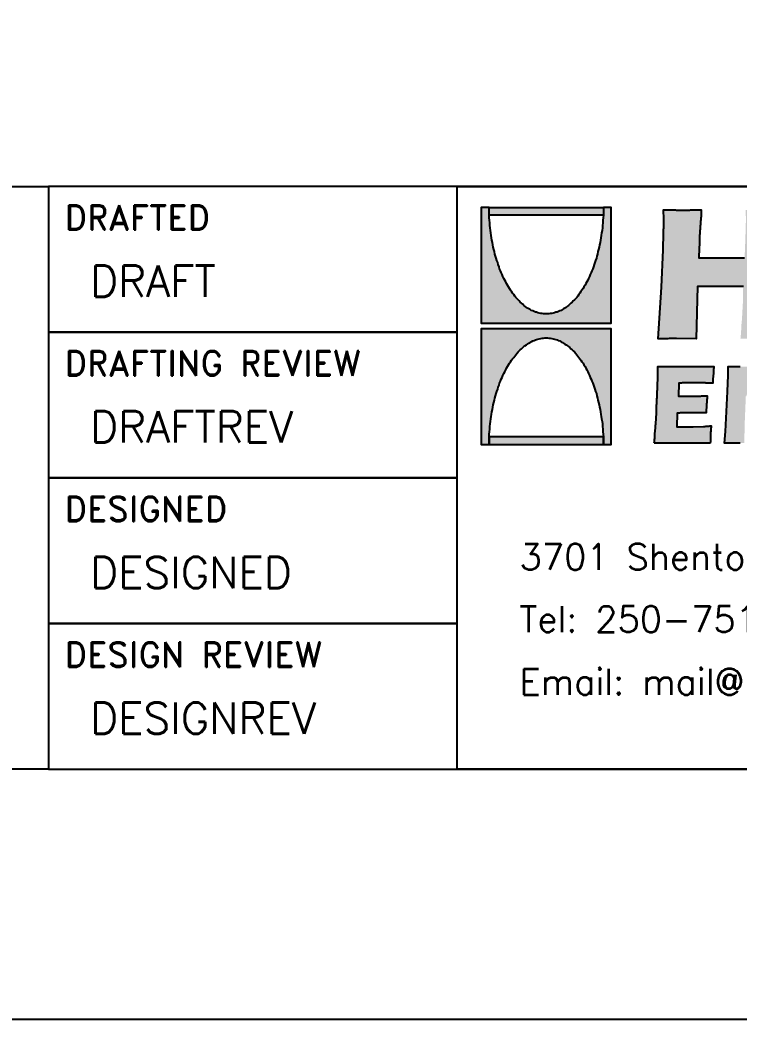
# Model space of a CAD drawing. Extents: x 0 to 36, y -3.3 to 24.
# Drawn here: x 14.721 to 16.882, y 0 to 3 of the extents above; entities that cross this region are included whole.
import ezdxf
from ezdxf.enums import TextEntityAlignment as Align

# ---------------------------------------------------------------- set-up
doc = ezdxf.new("R2010")
doc.units = 0
doc.header["$LTSCALE"] = 10
doc.header["$MEASUREMENT"] = 0
doc.layers.add('BDR-18', color=1, linetype='Continuous')
doc.layers.add('BDR-25', color=4, linetype='Continuous')
doc.styles.add('HEL-Logo2', font='ROMANS.shx')
doc.styles.add('HEL-Title3', font='romans.shx')
doc.styles.add('HEL-Title4', font='romand.shx')

# ---------------------------------------------------------------- blocks, each defined once
blk = doc.blocks.new('hel_logo_borderless_compact')
at = {"layer": 'BDR-18', "linetype": 'ByBlock'}
h = blk.add_hatch(color=256, dxfattribs=at)
h.dxf.hatch_style = 1
h.paths.add_polyline_path([(0.0963, 1.6869), (0.4399, 1.6869), (0.4399, 1.6637), (0.0963, 1.6637)], flags=17)
h.paths.add_polyline_path([(0.0963, 1.6637), (0.0963, 1.6869), (0.0722, 1.6869), (0.0722, 1.3399), (0.4631, 1.3399), (0.4631, 1.6869), (0.4407, 1.6869), (0.4399, 1.6869), (0.4399, 1.6637), (0.4391, 1.6562), (0.4382, 1.6488), (0.4382, 1.6405), (0.4374, 1.633), (0.4366, 1.6256), (0.4357, 1.6181), (0.4341, 1.6107), (0.4333, 1.6032), (0.4324, 1.5958), (0.4308, 1.5891), (0.43, 1.5817), (0.4283, 1.5751), (0.4266, 1.5676), (0.425, 1.561), (0.4233, 1.5544), (0.4217, 1.5469), (0.42, 1.5403), (0.4184, 1.5345), (0.4159, 1.5279), (0.4142, 1.5213), (0.4117, 1.5155), (0.4101, 1.5088), (0.4076, 1.503), (0.4051, 1.4972), (0.4026, 1.4914), (0.4001, 1.4856), (0.3977, 1.4798), (0.3952, 1.4741), (0.3927, 1.4691), (0.3894, 1.4633), (0.3869, 1.4583), (0.3844, 1.4534), (0.3811, 1.4484), (0.3786, 1.4434), (0.3753, 1.4384), (0.372, 1.4343), (0.3687, 1.4293), (0.3662, 1.4252), (0.3629, 1.4211), (0.3596, 1.4169), (0.3563, 1.4136), (0.3529, 1.4095), (0.3488, 1.4062), (0.3455, 1.4028), (0.3422, 1.3995), (0.3389, 1.3962), (0.3347, 1.3929), (0.3314, 1.3904), (0.3273, 1.3871), (0.324, 1.3846), (0.3198, 1.383), (0.3165, 1.3805), (0.3124, 1.378), (0.3082, 1.3763), (0.3049, 1.3747), (0.3008, 1.373), (0.2966, 1.3722), (0.2925, 1.3705), (0.2884, 1.3697), (0.2842, 1.3689), (0.2801, 1.3681), (0.2759, 1.3672), (0.2718, 1.3672), (0.2677, 1.3672), (0.2635, 1.3672), (0.2594, 1.3672), (0.2552, 1.3681), (0.2511, 1.3689), (0.247, 1.3697), (0.2428, 1.3705), (0.2387, 1.3722), (0.2354, 1.373), (0.2312, 1.3747), (0.2271, 1.3763), (0.2229, 1.378), (0.2196, 1.3805), (0.2155, 1.383), (0.2114, 1.3846), (0.208, 1.3871), (0.2039, 1.3904), (0.2006, 1.3929), (0.1973, 1.3962), (0.1931, 1.3995), (0.1898, 1.4028), (0.1865, 1.4062), (0.1832, 1.4095), (0.1799, 1.4136), (0.1766, 1.4169), (0.1733, 1.4211), (0.17, 1.4252), (0.1666, 1.4293), (0.1633, 1.4343), (0.16, 1.4384), (0.1575, 1.4434), (0.1542, 1.4484), (0.1517, 1.4534), (0.1484, 1.4583), (0.1459, 1.4633), (0.1435, 1.4691), (0.1401, 1.4741), (0.1377, 1.4798), (0.1352, 1.4856), (0.1327, 1.4914), (0.1302, 1.4972), (0.1277, 1.503), (0.1261, 1.5088), (0.1236, 1.5155), (0.1219, 1.5213), (0.1194, 1.5279), (0.1178, 1.5345), (0.1153, 1.5403), (0.1136, 1.5469), (0.112, 1.5544), (0.1103, 1.561), (0.1087, 1.5676), (0.107, 1.5751), (0.1062, 1.5817), (0.1045, 1.5891), (0.1037, 1.5958), (0.1021, 1.6032), (0.1012, 1.6107), (0.1004, 1.6181), (0.0996, 1.6256), (0.0987, 1.633), (0.0979, 1.6405), (0.0971, 1.6488), (0.0963, 1.6562)])
h = blk.add_hatch(color=256, dxfattribs=at)
h.dxf.hatch_style = 1
h.paths.add_polyline_path([(0.6047, 1.2927), (0.6146, 1.4476), (0.6196, 1.5602), (0.6204, 1.6107), (0.6204, 1.6132), (0.6204, 1.6156), (0.6204, 1.6181), (0.6204, 1.6214), (0.6212, 1.6239), (0.6212, 1.6264), (0.6212, 1.6289), (0.6212, 1.6314), (0.6212, 1.6347), (0.6212, 1.6372), (0.6212, 1.6397), (0.6212, 1.6421), (0.6212, 1.6446), (0.6212, 1.6471), (0.6212, 1.6496), (0.6212, 1.6521), (0.6204, 1.6794), (0.6229, 1.6794), (0.6254, 1.6794), (0.6303, 1.6794), (0.6353, 1.6794), (0.6394, 1.6794), (0.6436, 1.6794), (0.6477, 1.6794), (0.6519, 1.6794), (0.656, 1.6794), (0.6593, 1.6786), (0.6626, 1.6786), (0.6659, 1.6786), (0.6693, 1.6786), (0.6726, 1.6786), (0.675, 1.6786), (0.6775, 1.6786), (0.68, 1.6786), (0.685, 1.6786), (0.6866, 1.6786), (0.69, 1.6786), (0.6924, 1.6786), (0.6949, 1.6786), (0.6982, 1.6786), (0.7015, 1.6794), (0.7049, 1.6794), (0.709, 1.6794), (0.7123, 1.6794), (0.7164, 1.6794), (0.7206, 1.6794), (0.7247, 1.6794), (0.7297, 1.6794), (0.7338, 1.6794), (0.7338, 1.6769), (0.7338, 1.6744), (0.7338, 1.672), (0.733, 1.6695), (0.733, 1.667), (0.733, 1.6645), (0.733, 1.662), (0.733, 1.6595), (0.7322, 1.6546), (0.7322, 1.6496), (0.7314, 1.6446), (0.7314, 1.6397), (0.7314, 1.6355), (0.7305, 1.6305), (0.7305, 1.6256), (0.7305, 1.6214), (0.7297, 1.6165), (0.7297, 1.6115), (0.7297, 1.6074), (0.7289, 1.6032), (0.7289, 1.5983), (0.7289, 1.5941), (0.7289, 1.59), (0.728, 1.585), (0.728, 1.5809), (0.728, 1.5767), (0.728, 1.5726), (0.7272, 1.5684), (0.7272, 1.5643), (0.7272, 1.5602), (0.7272, 1.556), (0.7272, 1.5519), (0.7264, 1.5477), (0.7264, 1.5436), (0.7264, 1.5395), (0.7264, 1.5362), (0.8638, 1.5362), (0.8647, 1.5386), (0.8647, 1.542), (0.8647, 1.5453), (0.8647, 1.5486), (0.8647, 1.5519), (0.8655, 1.5552), (0.8655, 1.5593), (0.8655, 1.5635), (0.8655, 1.5668), (0.8655, 1.5709), (0.8655, 1.5759), (0.8663, 1.58), (0.8663, 1.5842), (0.8663, 1.5891), (0.8663, 1.5941), (0.8663, 1.5966), (0.8663, 1.5983), (0.8663, 1.6007), (0.8663, 1.6032), (0.8671, 1.6082), (0.8671, 1.6123), (0.8671, 1.6165), (0.8671, 1.6206), (0.8671, 1.6248), (0.8671, 1.6289), (0.8671, 1.6322), (0.8671, 1.6355), (0.8671, 1.638), (0.868, 1.6413), (0.868, 1.6438), (0.868, 1.6463), (0.868, 1.6488), (0.868, 1.6529), (0.868, 1.6546), (0.868, 1.657), (0.868, 1.6604), (0.8671, 1.6637), (0.8671, 1.667), (0.8671, 1.6703), (0.8671, 1.6753), (0.8671, 1.6794), (0.9268, 1.6786), (0.9301, 1.6786), (0.9317, 1.6786), (0.9342, 1.6786), (0.9359, 1.6786), (0.9392, 1.6786), (0.9417, 1.6786), (0.945, 1.6794), (0.9483, 1.6794), (0.9524, 1.6794), (0.9566, 1.6794), (0.9607, 1.6794), (0.9649, 1.6794), (0.9673, 1.6794), (0.9698, 1.6794), (0.9723, 1.6794), (0.9748, 1.6794), (0.9773, 1.6794), (0.9798, 1.6794), (0.9798, 1.6753), (0.9798, 1.6703), (0.9789, 1.6662), (0.9789, 1.6612), (0.9789, 1.657), (0.9789, 1.6529), (0.9781, 1.6488), (0.9781, 1.6438), (0.9781, 1.6397), (0.9773, 1.6355), (0.9773, 1.6314), (0.9773, 1.6272), (0.9764, 1.6231), (0.9764, 1.619), (0.9764, 1.6156), (0.9764, 1.6115), (0.9756, 1.6074), (0.9756, 1.6032), (0.9756, 1.5999), (0.9748, 1.5958), (0.9748, 1.5916), (0.9748, 1.5883), (0.9748, 1.5842), (0.974, 1.5809), (0.974, 1.5767), (0.974, 1.5734), (0.974, 1.5701), (0.9731, 1.566), (0.9731, 1.5627), (0.9731, 1.5593), (0.9731, 1.556), (0.9731, 1.5527), (0.9723, 1.5494), (0.9723, 1.5461), (0.9723, 1.5428), (0.9723, 1.5395), (0.9723, 1.5362), (0.9715, 1.5328), (0.9715, 1.5295), (0.9715, 1.5262), (0.9715, 1.5237), (0.9715, 1.5204), (0.9707, 1.5171), (0.9707, 1.5146), (0.9707, 1.5113), (0.9707, 1.5088), (0.9707, 1.5055), (0.9707, 1.503), (0.9698, 1.5005), (0.9698, 1.4972), (0.9698, 1.4948), (0.9698, 1.4923), (0.9698, 1.4898), (0.9698, 1.4865), (0.9698, 1.484), (0.969, 1.4815), (0.969, 1.479), (0.969, 1.4765), (0.969, 1.4724), (0.969, 1.4674), (0.969, 1.4625), (0.9682, 1.4583), (0.9682, 1.4542), (0.9682, 1.4492), (0.9682, 1.4451), (0.9682, 1.4401), (0.9682, 1.4351), (0.9673, 1.4302), (0.9673, 1.426), (0.9673, 1.4211), (0.9673, 1.4186), (0.9673, 1.4161), (0.9673, 1.4136), (0.9673, 1.4111), (0.9673, 1.4086), (0.9673, 1.4053), (0.9673, 1.4028), (0.9673, 1.4004), (0.9673, 1.3979), (0.9665, 1.3954), (0.9665, 1.3929), (0.9665, 1.3904), (0.9665, 1.3871), (0.9665, 1.3846), (0.9665, 1.3821), (0.9665, 1.3797), (0.9665, 1.3772), (0.9665, 1.3739), (0.9665, 1.3714), (0.9665, 1.3689), (0.9665, 1.3656), (0.9665, 1.3631), (0.9665, 1.3606), (0.9665, 1.3573), (0.9665, 1.3548), (0.9665, 1.3523), (0.9665, 1.349), (0.9665, 1.3465), (0.9665, 1.3432), (0.9665, 1.3407), (0.9665, 1.3374), (0.9665, 1.3349), (0.9665, 1.3316), (0.9665, 1.3291), (0.9665, 1.3258), (0.9665, 1.3234), (0.9665, 1.32), (0.9665, 1.3167), (0.9665, 1.3142), (0.9665, 1.3109), (0.9665, 1.3084), (0.9665, 1.3051), (0.9665, 1.3018), (0.9665, 1.2985), (0.9665, 1.296), (0.9665, 1.2927), (0.911, 1.2935), (0.9069, 1.2935), (0.9052, 1.2935), (0.9028, 1.2935), (0.8994, 1.2935), (0.897, 1.2935), (0.8936, 1.2935), (0.8895, 1.2935), (0.8862, 1.2935), (0.8821, 1.2927), (0.8779, 1.2927), (0.8729, 1.2927), (0.8705, 1.2927), (0.868, 1.2927), (0.8655, 1.2927), (0.863, 1.2927), (0.8597, 1.2927), (0.8572, 1.2927), (0.8547, 1.2927), (0.8514, 1.2927), (0.8522, 1.2969), (0.8522, 1.301), (0.8531, 1.306), (0.8531, 1.3101), (0.8531, 1.3142), (0.8539, 1.3192), (0.8539, 1.3234), (0.8547, 1.3275), (0.8547, 1.3325), (0.8547, 1.3374), (0.8556, 1.3416), (0.8556, 1.3465), (0.8564, 1.3515), (0.8564, 1.3556), (0.8564, 1.3606), (0.8572, 1.3656), (0.8572, 1.3681), (0.8572, 1.3705), (0.8572, 1.373), (0.8572, 1.3755), (0.8572, 1.378), (0.858, 1.3805), (0.858, 1.383), (0.858, 1.3855), (0.858, 1.3879), (0.858, 1.3904), (0.858, 1.3937), (0.858, 1.3962), (0.8589, 1.3987), (0.8589, 1.4012), (0.8589, 1.4037), (0.8589, 1.4062), (0.8589, 1.4086), (0.8589, 1.412), (0.8589, 1.4144), (0.8589, 1.4169), (0.8597, 1.4194), (0.8597, 1.4219), (0.8597, 1.4252), (0.8597, 1.4277), (0.8597, 1.4302), (0.8597, 1.4335), (0.8597, 1.436), (0.8597, 1.4384), (0.8597, 1.4418), (0.8597, 1.4442), (0.8605, 1.4467), (0.8605, 1.45), (0.7222, 1.45), (0.7181, 1.2927), (0.6593, 1.2935), (0.656, 1.2935), (0.6535, 1.2935), (0.6519, 1.2935), (0.6494, 1.2935), (0.6461, 1.2935), (0.6436, 1.2935), (0.6403, 1.2935), (0.637, 1.2935), (0.6328, 1.2927), (0.6287, 1.2927), (0.6245, 1.2927), (0.6204, 1.2927), (0.6179, 1.2927), (0.6154, 1.2927), (0.6129, 1.2927), (0.6105, 1.2927), (0.608, 1.2927)])
h = blk.add_hatch(color=256, dxfattribs=at)
h.dxf.hatch_style = 1
h.paths.add_polyline_path([(0.4399, 0.9979), (0.4399, 0.9756), (0.4407, 0.9756), (0.4631, 0.9756), (0.4631, 1.3225), (0.0722, 1.3225), (0.0722, 0.9756), (0.0954, 0.9756), (0.0963, 0.9756), (0.0963, 0.9979), (0.0963, 1.0062), (0.0971, 1.0137), (0.0979, 1.0211), (0.0987, 1.0294), (0.0996, 1.0369), (0.1004, 1.0443), (0.1012, 1.0518), (0.1021, 1.0592), (0.1037, 1.0658), (0.1045, 1.0733), (0.1062, 1.0807), (0.107, 1.0874), (0.1087, 1.0948), (0.1103, 1.1014), (0.112, 1.1081), (0.1136, 1.1147), (0.1153, 1.1213), (0.1178, 1.1279), (0.1194, 1.1346), (0.1219, 1.1412), (0.1236, 1.147), (0.1261, 1.1536), (0.1277, 1.1594), (0.1302, 1.1652), (0.1327, 1.171), (0.1352, 1.1768), (0.1377, 1.1826), (0.1401, 1.1884), (0.1435, 1.1934), (0.1459, 1.1991), (0.1484, 1.2041), (0.1517, 1.2091), (0.1542, 1.2141), (0.1575, 1.219), (0.16, 1.2232), (0.1633, 1.2281), (0.1666, 1.2323), (0.17, 1.2364), (0.1733, 1.2405), (0.1766, 1.2447), (0.1799, 1.2488), (0.1832, 1.253), (0.1865, 1.2563), (0.1898, 1.2596), (0.1931, 1.2629), (0.1973, 1.2662), (0.2006, 1.2695), (0.2039, 1.272), (0.208, 1.2745), (0.2114, 1.277), (0.2155, 1.2795), (0.2196, 1.282), (0.2229, 1.2836), (0.2271, 1.2861), (0.2312, 1.2877), (0.2354, 1.2894), (0.2387, 1.2902), (0.2428, 1.2919), (0.247, 1.2927), (0.2511, 1.2935), (0.2552, 1.2944), (0.2594, 1.2944), (0.2635, 1.2952), (0.2677, 1.2952), (0.2718, 1.2952), (0.2759, 1.2944), (0.2801, 1.2944), (0.2842, 1.2935), (0.2884, 1.2927), (0.2925, 1.2919), (0.2966, 1.2902), (0.3008, 1.2894), (0.3041, 1.2877), (0.3082, 1.2861), (0.3124, 1.2836), (0.3165, 1.282), (0.3198, 1.2795), (0.324, 1.277), (0.3273, 1.2745), (0.3314, 1.272), (0.3347, 1.2695), (0.3389, 1.2662), (0.3422, 1.2629), (0.3455, 1.2596), (0.3488, 1.2563), (0.3529, 1.253), (0.3563, 1.2488), (0.3596, 1.2447), (0.3629, 1.2405), (0.3662, 1.2364), (0.3687, 1.2323), (0.372, 1.2281), (0.3753, 1.2232), (0.3786, 1.219), (0.3811, 1.2141), (0.3844, 1.2091), (0.3869, 1.2041), (0.3894, 1.1991), (0.3927, 1.1934), (0.3952, 1.1884), (0.3977, 1.1826), (0.4001, 1.1768), (0.4026, 1.171), (0.4051, 1.1652), (0.4076, 1.1594), (0.4101, 1.1536), (0.4117, 1.147), (0.4142, 1.1412), (0.4159, 1.1346), (0.4184, 1.1279), (0.42, 1.1213), (0.4217, 1.1147), (0.4233, 1.1081), (0.425, 1.1014), (0.4266, 1.0948), (0.4283, 1.0874), (0.43, 1.0807), (0.4308, 1.0733), (0.4324, 1.0658), (0.4333, 1.0592), (0.4341, 1.0518), (0.4357, 1.0443), (0.4366, 1.0369), (0.4374, 1.0294), (0.4382, 1.0211), (0.4382, 1.0137), (0.4391, 1.0062)])
h.paths.add_polyline_path([(0.0963, 0.9756), (0.4399, 0.9756), (0.4399, 0.9979), (0.0963, 0.9979)], flags=17)
h = blk.add_hatch(color=256, dxfattribs=at)
h.dxf.hatch_style = 1
h.paths.add_polyline_path([(0.5922, 0.9797), (0.5931, 0.9822), (0.5931, 0.9847), (0.5931, 0.9872), (0.5931, 0.9905), (0.5939, 0.993), (0.5939, 0.9955), (0.5939, 0.9979), (0.5939, 1.0004), (0.5947, 1.0029), (0.5947, 1.0054), (0.5947, 1.0104), (0.5956, 1.0145), (0.5956, 1.0195), (0.5964, 1.0236), (0.5964, 1.0286), (0.5964, 1.0327), (0.5972, 1.0369), (0.5972, 1.041), (0.5972, 1.0443), (0.598, 1.0484), (0.598, 1.0526), (0.598, 1.0559), (0.598, 1.06), (0.5989, 1.0642), (0.5989, 1.0683), (0.5989, 1.0725), (0.5997, 1.0766), (0.5997, 1.0816), (0.5997, 1.0865), (0.5997, 1.089), (0.5997, 1.0915), (0.5997, 1.094), (0.6005, 1.0965), (0.6005, 1.099), (0.6005, 1.1014), (0.6005, 1.1039), (0.6005, 1.1072), (0.6005, 1.1097), (0.6005, 1.1122), (0.6014, 1.1155), (0.6014, 1.118), (0.6014, 1.1213), (0.6014, 1.1238), (0.6014, 1.1271), (0.6014, 1.1304), (0.6014, 1.1329), (0.6014, 1.1362), (0.6022, 1.1387), (0.6022, 1.142), (0.6022, 1.1445), (0.6022, 1.147), (0.6022, 1.1495), (0.6022, 1.1519), (0.6022, 1.1553), (0.6022, 1.1569), (0.6022, 1.1619), (0.603, 1.166), (0.603, 1.1702), (0.603, 1.1743), (0.603, 1.1784), (0.603, 1.1818), (0.603, 1.1842), (0.603, 1.1876), (0.603, 1.19), (0.603, 1.1925), (0.603, 1.1942), (0.603, 1.2091), (0.608, 1.2091), (0.6121, 1.2091), (0.6171, 1.2091), (0.6221, 1.2091), (0.6245, 1.2091), (0.627, 1.2091), (0.6295, 1.2091), (0.632, 1.2091), (0.6345, 1.2091), (0.637, 1.2091), (0.6394, 1.2091), (0.6419, 1.2091), (0.6452, 1.2091), (0.6477, 1.2091), (0.6502, 1.2091), (0.6535, 1.2091), (0.656, 1.2091), (0.6593, 1.2091), (0.6618, 1.2091), (0.6651, 1.2091), (0.6676, 1.2091), (0.6709, 1.2091), (0.6734, 1.2091), (0.6767, 1.2091), (0.68, 1.2091), (0.6825, 1.2091), (0.6858, 1.2091), (0.6891, 1.2091), (0.6916, 1.2091), (0.6949, 1.2091), (0.6974, 1.2091), (0.7007, 1.2091), (0.7032, 1.2091), (0.7057, 1.2091), (0.709, 1.2091), (0.7115, 1.2091), (0.714, 1.2091), (0.7173, 1.2091), (0.7198, 1.2091), (0.7222, 1.2091), (0.7247, 1.2091), (0.7272, 1.2091), (0.7305, 1.2091), (0.733, 1.2091), (0.7355, 1.2091), (0.738, 1.2091), (0.7405, 1.2091), (0.7429, 1.2091), (0.7454, 1.2091), (0.7479, 1.2091), (0.7529, 1.2091), (0.757, 1.2091), (0.762, 1.2091), (0.767, 1.2091), (0.7711, 1.2091), (0.7711, 1.2041), (0.7703, 1.2025), (0.7703, 1.1991), (0.7703, 1.1975), (0.7703, 1.195), (0.7703, 1.1925), (0.7703, 1.1892), (0.7686, 1.171), (0.7686, 1.1677), (0.7686, 1.1652), (0.7686, 1.1619), (0.7686, 1.1594), (0.7653, 1.1594), (0.762, 1.1594), (0.7578, 1.1594), (0.7545, 1.1594), (0.7512, 1.1594), (0.7479, 1.1594), (0.7454, 1.1602), (0.7421, 1.1602), (0.7388, 1.1602), (0.7363, 1.1602), (0.733, 1.1602), (0.7305, 1.1602), (0.728, 1.1602), (0.7247, 1.1602), (0.7222, 1.1602), (0.7198, 1.1602), (0.7173, 1.1602), (0.7148, 1.1602), (0.7123, 1.1602), (0.7098, 1.1602), (0.7057, 1.1602), (0.7015, 1.1602), (0.6982, 1.1602), (0.6957, 1.1602), (0.6924, 1.1602), (0.6908, 1.1602), (0.6883, 1.1602), (0.6866, 1.1602), (0.6842, 1.1602), (0.6808, 1.1602), (0.6775, 1.1602), (0.6742, 1.1594), (0.6709, 1.1594), (0.6668, 1.1594), (0.6651, 1.1205), (0.6701, 1.1205), (0.6742, 1.1205), (0.6767, 1.1205), (0.6792, 1.1205), (0.6817, 1.1205), (0.6842, 1.1205), (0.6866, 1.1205), (0.69, 1.1205), (0.6924, 1.1205), (0.6949, 1.1205), (0.6982, 1.1205), (0.7007, 1.1205), (0.704, 1.1205), (0.7065, 1.1205), (0.709, 1.1205), (0.7123, 1.1205), (0.7148, 1.1205), (0.7164, 1.1205), (0.7189, 1.1205), (0.7222, 1.1205), (0.7247, 1.1205), (0.728, 1.1205), (0.7314, 1.1205), (0.7347, 1.1213), (0.7388, 1.1213), (0.7429, 1.1213), (0.7471, 1.1213), (0.7512, 1.1213), (0.7512, 1.1188), (0.7512, 1.1155), (0.7512, 1.113), (0.7504, 1.1105), (0.7504, 1.1072), (0.7504, 1.1039), (0.7504, 1.1006), (0.7496, 1.0981), (0.7496, 1.0948), (0.7496, 1.0915), (0.7496, 1.0882), (0.7496, 1.0841), (0.7487, 1.0807), (0.7487, 1.0774), (0.7487, 1.0741), (0.7487, 1.07), (0.7454, 1.07), (0.7421, 1.07), (0.7396, 1.07), (0.7363, 1.07), (0.7338, 1.07), (0.7305, 1.07), (0.728, 1.07), (0.7256, 1.07), (0.7231, 1.07), (0.7206, 1.07), (0.7164, 1.07), (0.7123, 1.0708), (0.7082, 1.0708), (0.7057, 1.0708), (0.7032, 1.07), (0.7007, 1.07), (0.6982, 1.07), (0.6949, 1.07), (0.6924, 1.07), (0.6891, 1.07), (0.6866, 1.07), (0.6833, 1.07), (0.6808, 1.07), (0.6775, 1.07), (0.675, 1.07), (0.6717, 1.07), (0.6684, 1.0691), (0.6651, 1.0691), (0.6618, 1.0691), (0.6601, 1.0286), (0.6775, 1.0286), (0.68, 1.0286), (0.6825, 1.0286), (0.6858, 1.0286), (0.6891, 1.0286), (0.6933, 1.0286), (0.6957, 1.0286), (0.6982, 1.0286), (0.7007, 1.0286), (0.7032, 1.0286), (0.7065, 1.0286), (0.709, 1.0286), (0.7405, 1.0294), (0.7421, 1.0294), (0.7446, 1.0294), (0.7471, 1.0302), (0.7496, 1.0302), (0.7529, 1.0302), (0.7562, 1.0302), (0.7595, 1.0311), (0.7636, 1.0311), (0.7636, 1.0277), (0.7628, 1.0244), (0.7628, 1.0219), (0.7628, 1.0186), (0.7628, 1.0153), (0.762, 1.012), (0.762, 1.0087), (0.762, 1.0054), (0.762, 1.0021), (0.762, 0.9996), (0.7612, 0.9963), (0.7612, 0.993), (0.7612, 0.9897), (0.7612, 0.9863), (0.7612, 0.983), (0.7603, 0.9797), (0.7562, 0.9797), (0.7512, 0.9797), (0.7463, 0.9797), (0.7421, 0.9797), (0.7371, 0.9797), (0.7322, 0.9797), (0.7297, 0.9797), (0.7272, 0.9797), (0.7247, 0.9797), (0.7222, 0.9797), (0.7198, 0.9797), (0.7173, 0.9797), (0.7148, 0.9797), (0.7123, 0.9797), (0.709, 0.9797), (0.7065, 0.9797), (0.704, 0.9797), (0.7015, 0.9797), (0.6991, 0.9797), (0.6966, 0.9797), (0.6933, 0.9797), (0.6908, 0.9797), (0.6883, 0.9797), (0.6858, 0.9797), (0.6825, 0.9797), (0.68, 0.9797), (0.6138, 0.9797)])
h = blk.add_hatch(color=256, dxfattribs=at)
h.dxf.hatch_style = 1
h.paths.add_polyline_path([(0.8034, 0.9797), (0.8067, 1.0145), (0.8125, 1.1346), (0.8142, 1.1834), (0.8142, 1.2091), (0.8175, 1.2091), (0.82, 1.2091), (0.8224, 1.2091), (0.8257, 1.2091), (0.8282, 1.2091), (0.8307, 1.2091), (0.834, 1.2091), (0.8365, 1.2091), (0.839, 1.2091), (0.8415, 1.2091), (0.844, 1.2091), (0.8464, 1.2091), (0.8506, 1.2091), (0.8556, 1.2091), (0.8589, 1.2091), (0.863, 1.2091), (0.8663, 1.2091), (0.8713, 1.2091), (0.8729, 1.2091), (0.8754, 1.2091), (0.8779, 1.2091), (0.8804, 1.2091), (0.8829, 1.2091), (0.8862, 1.2091), (0.8887, 1.2091), (0.892, 1.2091), (0.9557, 1.0783), (0.9649, 1.0592), (0.9649, 1.0634), (0.9649, 1.0667), (0.9657, 1.0708), (0.9657, 1.0749), (0.9657, 1.0791), (0.9657, 1.0841), (0.9665, 1.0882), (0.9665, 1.0907), (0.9665, 1.0932), (0.9665, 1.0956), (0.9665, 1.0981), (0.9665, 1.1014), (0.9665, 1.1039), (0.9673, 1.1064), (0.9673, 1.1089), (0.9673, 1.1122), (0.9673, 1.1147), (0.9673, 1.1172), (0.9673, 1.1205), (0.9673, 1.123), (0.9673, 1.1263), (0.9682, 1.1296), (0.9682, 1.1321), (0.9682, 1.1354), (0.9682, 1.1387), (0.9682, 1.142), (0.9682, 1.1453), (0.9682, 1.1478), (0.9682, 1.1511), (0.969, 1.1536), (0.969, 1.1569), (0.969, 1.1594), (0.969, 1.1627), (0.969, 1.1652), (0.969, 1.1677), (0.969, 1.1702), (0.969, 1.1727), (0.969, 1.1751), (0.969, 1.1776), (0.9698, 1.1818), (0.9698, 1.1859), (0.9698, 1.19), (0.9698, 1.1942), (0.9698, 1.1975), (0.9698, 1.2008), (0.9698, 1.2041), (0.9698, 1.2066), (0.9698, 1.2091), (0.9748, 1.2091), (0.9789, 1.2091), (0.9831, 1.2091), (0.9864, 1.2091), (0.9905, 1.2091), (0.9938, 1.2091), (0.9963, 1.2091), (0.9996, 1.2091), (1.0013, 1.2091), (1.0029, 1.2091), (1.0063, 1.2091), (1.0096, 1.2091), (1.0137, 1.2091), (1.0154, 1.2091), (1.0179, 1.2091), (1.0203, 1.2091), (1.0228, 1.2091), (1.0261, 1.2091), (1.0286, 1.2091), (1.0253, 1.1594), (1.0187, 1.0195), (1.0179, 0.9797), (1.0129, 0.9797), (1.0079, 0.9797), (1.0038, 0.9797), (0.9988, 0.9797), (0.9947, 0.9797), (0.9897, 0.9797), (0.9856, 0.9797), (0.9814, 0.9797), (0.9773, 0.9797), (0.9731, 0.9797), (0.969, 0.9797), (0.9665, 0.9797), (0.964, 0.9797), (0.9615, 0.9797), (0.9591, 0.9797), (0.9566, 0.9797), (0.9541, 0.9797), (0.9508, 0.9797), (0.9483, 0.9797), (0.945, 0.9797), (0.9417, 0.9797), (0.94, 0.983), (0.9384, 0.9872), (0.9367, 0.9905), (0.935, 0.9938), (0.9334, 0.9963), (0.9326, 0.9988), (0.9317, 1.0012), (0.9301, 1.0037), (0.9052, 1.0518), (0.9036, 1.0542), (0.9019, 1.0576), (0.9003, 1.06), (0.8986, 1.0634), (0.8978, 1.0658), (0.8961, 1.0691), (0.8945, 1.0716), (0.8928, 1.0741), (0.892, 1.0774), (0.8903, 1.0799), (0.8887, 1.0832), (0.8879, 1.0857), (0.8862, 1.0882), (0.8845, 1.0915), (0.8837, 1.094), (0.8821, 1.0965), (0.8804, 1.0998), (0.8787, 1.1039), (0.8771, 1.1072), (0.8754, 1.1105), (0.8729, 1.1147), (0.8713, 1.1188), (0.8696, 1.1221), (0.868, 1.1263), (0.8647, 1.0468), (0.863, 0.9797), (0.8589, 0.9797), (0.8547, 0.9797), (0.8506, 0.9797), (0.8464, 0.9797), (0.8431, 0.9797), (0.8398, 0.9797), (0.8373, 0.9797), (0.8349, 0.9797), (0.8324, 0.9797), (0.8299, 0.9797), (0.8266, 0.9797), (0.8224, 0.9797), (0.8191, 0.9797), (0.8166, 0.9797), (0.8142, 0.9797), (0.8117, 0.9797), (0.8092, 0.9797), (0.8067, 0.9797)])
for points in [[(0.0963, 1.6637), (0.0963, 1.6869), (0.0963, 1.6869), (0.0722, 1.6869), (0.0722, 1.3399), (0.4631, 1.3399), (0.4631, 1.6869), (0.4407, 1.6869), (0.4399, 1.6869), (0.4399, 1.6637), (0.4391, 1.6562), (0.4382, 1.6488), (0.4382, 1.6405), (0.4374, 1.633), (0.4366, 1.6256), (0.4357, 1.6181), (0.4341, 1.6107), (0.4333, 1.6032), (0.4324, 1.5958), (0.4308, 1.5891), (0.43, 1.5817), (0.4283, 1.5751), (0.4266, 1.5676), (0.425, 1.561), (0.4233, 1.5544), (0.4217, 1.5469), (0.42, 1.5403), (0.4184, 1.5345), (0.4159, 1.5279), (0.4142, 1.5213), (0.4117, 1.5155), (0.4101, 1.5088), (0.4076, 1.503), (0.4051, 1.4972), (0.4026, 1.4914), (0.4001, 1.4856), (0.3977, 1.4798), (0.3952, 1.4741), (0.3927, 1.4691), (0.3894, 1.4633), (0.3869, 1.4583), (0.3844, 1.4534), (0.3811, 1.4484), (0.3786, 1.4434), (0.3753, 1.4384), (0.372, 1.4343), (0.3687, 1.4293), (0.3662, 1.4252), (0.3629, 1.4211), (0.3596, 1.4169), (0.3563, 1.4136), (0.3529, 1.4095), (0.3488, 1.4062), (0.3455, 1.4028), (0.3422, 1.3995), (0.3389, 1.3962), (0.3347, 1.3929), (0.3314, 1.3904), (0.3273, 1.3871), (0.324, 1.3846), (0.3198, 1.383), (0.3165, 1.3805), (0.3124, 1.378), (0.3082, 1.3763), (0.3049, 1.3747), (0.3008, 1.373), (0.2966, 1.3722), (0.2925, 1.3705), (0.2884, 1.3697), (0.2842, 1.3689), (0.2801, 1.3681), (0.2759, 1.3672), (0.2718, 1.3672), (0.2677, 1.3672), (0.2635, 1.3672), (0.2594, 1.3672), (0.2552, 1.3681), (0.2511, 1.3689), (0.247, 1.3697), (0.2428, 1.3705), (0.2387, 1.3722), (0.2354, 1.373), (0.2312, 1.3747), (0.2271, 1.3763), (0.2229, 1.378), (0.2196, 1.3805), (0.2155, 1.383), (0.2114, 1.3846), (0.208, 1.3871), (0.2039, 1.3904), (0.2006, 1.3929), (0.1973, 1.3962), (0.1931, 1.3995), (0.1898, 1.4028), (0.1865, 1.4062), (0.1832, 1.4095), (0.1799, 1.4136), (0.1766, 1.4169), (0.1733, 1.4211), (0.17, 1.4252), (0.1666, 1.4293), (0.1633, 1.4343), (0.16, 1.4384), (0.1575, 1.4434), (0.1542, 1.4484), (0.1517, 1.4534), (0.1484, 1.4583), (0.1459, 1.4633), (0.1435, 1.4691), (0.1401, 1.4741), (0.1377, 1.4798), (0.1352, 1.4856), (0.1327, 1.4914), (0.1302, 1.4972), (0.1277, 1.503), (0.1261, 1.5088), (0.1236, 1.5155), (0.1219, 1.5213), (0.1194, 1.5279), (0.1178, 1.5345), (0.1153, 1.5403), (0.1136, 1.5469), (0.112, 1.5544), (0.1103, 1.561), (0.1087, 1.5676), (0.107, 1.5751), (0.1062, 1.5817), (0.1045, 1.5891), (0.1037, 1.5958), (0.1021, 1.6032), (0.1012, 1.6107), (0.1004, 1.6181), (0.0996, 1.6256), (0.0987, 1.633), (0.0979, 1.6405), (0.0971, 1.6488), (0.0963, 1.6562)], [(0.0963, 1.6869), (0.4399, 1.6869), (0.4399, 1.6637), (0.0963, 1.6637)], [(0.4399, 0.9979), (0.4399, 0.9756), (0.4407, 0.9756), (0.4631, 0.9756), (0.4631, 1.3225), (0.0722, 1.3225), (0.0722, 0.9756), (0.0954, 0.9756), (0.0963, 0.9756), (0.0963, 0.9979), (0.0963, 1.0062), (0.0971, 1.0137), (0.0979, 1.0211), (0.0987, 1.0294), (0.0996, 1.0369), (0.1004, 1.0443), (0.1012, 1.0518), (0.1021, 1.0592), (0.1037, 1.0658), (0.1045, 1.0733), (0.1062, 1.0807), (0.107, 1.0874), (0.1087, 1.0948), (0.1103, 1.1014), (0.112, 1.1081), (0.1136, 1.1147), (0.1153, 1.1213), (0.1178, 1.1279), (0.1194, 1.1346), (0.1219, 1.1412), (0.1236, 1.147), (0.1261, 1.1536), (0.1277, 1.1594), (0.1302, 1.1652), (0.1327, 1.171), (0.1352, 1.1768), (0.1377, 1.1826), (0.1401, 1.1884), (0.1435, 1.1934), (0.1459, 1.1991), (0.1484, 1.2041), (0.1517, 1.2091), (0.1542, 1.2141), (0.1575, 1.219), (0.16, 1.2232), (0.1633, 1.2281), (0.1666, 1.2323), (0.17, 1.2364), (0.1733, 1.2405), (0.1766, 1.2447), (0.1799, 1.2488), (0.1832, 1.253), (0.1865, 1.2563), (0.1898, 1.2596), (0.1931, 1.2629), (0.1973, 1.2662), (0.2006, 1.2695), (0.2039, 1.272), (0.208, 1.2745), (0.2114, 1.277), (0.2155, 1.2795), (0.2196, 1.282), (0.2229, 1.2836), (0.2271, 1.2861), (0.2312, 1.2877), (0.2354, 1.2894), (0.2387, 1.2902), (0.2428, 1.2919), (0.247, 1.2927), (0.2511, 1.2935), (0.2552, 1.2944), (0.2594, 1.2944), (0.2635, 1.2952), (0.2677, 1.2952), (0.2718, 1.2952), (0.2759, 1.2944), (0.2801, 1.2944), (0.2842, 1.2935), (0.2884, 1.2927), (0.2925, 1.2919), (0.2966, 1.2902), (0.3008, 1.2894), (0.3041, 1.2877), (0.3082, 1.2861), (0.3124, 1.2836), (0.3165, 1.282), (0.3198, 1.2795), (0.324, 1.277), (0.3273, 1.2745), (0.3314, 1.272), (0.3347, 1.2695), (0.3389, 1.2662), (0.3422, 1.2629), (0.3455, 1.2596), (0.3488, 1.2563), (0.3529, 1.253), (0.3563, 1.2488), (0.3596, 1.2447), (0.3629, 1.2405), (0.3662, 1.2364), (0.3687, 1.2323), (0.372, 1.2281), (0.3753, 1.2232), (0.3786, 1.219), (0.3811, 1.2141), (0.3844, 1.2091), (0.3869, 1.2041), (0.3894, 1.1991), (0.3927, 1.1934), (0.3952, 1.1884), (0.3977, 1.1826), (0.4001, 1.1768), (0.4026, 1.171), (0.4051, 1.1652), (0.4076, 1.1594), (0.4101, 1.1536), (0.4117, 1.147), (0.4142, 1.1412), (0.4159, 1.1346), (0.4184, 1.1279), (0.42, 1.1213), (0.4217, 1.1147), (0.4233, 1.1081), (0.425, 1.1014), (0.4266, 1.0948), (0.4283, 1.0874), (0.43, 1.0807), (0.4308, 1.0733), (0.4324, 1.0658), (0.4333, 1.0592), (0.4341, 1.0518), (0.4357, 1.0443), (0.4366, 1.0369), (0.4374, 1.0294), (0.4382, 1.0211), (0.4382, 1.0137), (0.4391, 1.0062)], [(0.5922, 0.9797), (0.5931, 0.9822), (0.5931, 0.9847), (0.5931, 0.9872), (0.5931, 0.9905), (0.5939, 0.993), (0.5939, 0.9955), (0.5939, 0.9979), (0.5939, 1.0004), (0.5947, 1.0029), (0.5947, 1.0054), (0.5947, 1.0104), (0.5956, 1.0145), (0.5956, 1.0195), (0.5964, 1.0236), (0.5964, 1.0286), (0.5964, 1.0327), (0.5972, 1.0369), (0.5972, 1.041), (0.5972, 1.0443), (0.598, 1.0484), (0.598, 1.0526), (0.598, 1.0559), (0.598, 1.06), (0.5989, 1.0642), (0.5989, 1.0683), (0.5989, 1.0725), (0.5997, 1.0766), (0.5997, 1.0816), (0.5997, 1.0865), (0.5997, 1.089), (0.5997, 1.0915), (0.5997, 1.094), (0.6005, 1.0965), (0.6005, 1.099), (0.6005, 1.1014), (0.6005, 1.1039), (0.6005, 1.1072), (0.6005, 1.1097), (0.6005, 1.1122), (0.6014, 1.1155), (0.6014, 1.118), (0.6014, 1.1213), (0.6014, 1.1238), (0.6014, 1.1271), (0.6014, 1.1304), (0.6014, 1.1329), (0.6014, 1.1362), (0.6022, 1.1387), (0.6022, 1.142), (0.6022, 1.1445), (0.6022, 1.147), (0.6022, 1.1495), (0.6022, 1.1519), (0.6022, 1.1553), (0.6022, 1.1569), (0.6022, 1.1619), (0.603, 1.166), (0.603, 1.1702), (0.603, 1.1743), (0.603, 1.1784), (0.603, 1.1818), (0.603, 1.1842), (0.603, 1.1876), (0.603, 1.19), (0.603, 1.1925), (0.603, 1.1942), (0.603, 1.2091), (0.608, 1.2091), (0.6121, 1.2091), (0.6171, 1.2091), (0.6221, 1.2091), (0.6245, 1.2091), (0.627, 1.2091), (0.6295, 1.2091), (0.632, 1.2091), (0.6345, 1.2091), (0.637, 1.2091), (0.6394, 1.2091), (0.6419, 1.2091), (0.6452, 1.2091), (0.6477, 1.2091), (0.6502, 1.2091), (0.6535, 1.2091), (0.656, 1.2091), (0.6593, 1.2091), (0.6618, 1.2091), (0.6651, 1.2091), (0.6676, 1.2091), (0.6709, 1.2091), (0.6734, 1.2091), (0.6767, 1.2091), (0.68, 1.2091), (0.6825, 1.2091), (0.6858, 1.2091), (0.6891, 1.2091), (0.6916, 1.2091), (0.6949, 1.2091), (0.6974, 1.2091), (0.7007, 1.2091), (0.7032, 1.2091), (0.7057, 1.2091), (0.709, 1.2091), (0.7115, 1.2091), (0.714, 1.2091), (0.7173, 1.2091), (0.7198, 1.2091), (0.7222, 1.2091), (0.7247, 1.2091), (0.7272, 1.2091), (0.7305, 1.2091), (0.733, 1.2091), (0.7355, 1.2091), (0.738, 1.2091), (0.7405, 1.2091), (0.7429, 1.2091), (0.7454, 1.2091), (0.7479, 1.2091), (0.7529, 1.2091), (0.757, 1.2091), (0.762, 1.2091), (0.767, 1.2091), (0.7711, 1.2091), (0.7711, 1.2041), (0.7703, 1.2025), (0.7703, 1.1991), (0.7703, 1.1975), (0.7703, 1.195), (0.7703, 1.1925), (0.7703, 1.1892), (0.7686, 1.171), (0.7686, 1.1677), (0.7686, 1.1652), (0.7686, 1.1619), (0.7686, 1.1594), (0.7653, 1.1594), (0.762, 1.1594), (0.7578, 1.1594), (0.7545, 1.1594), (0.7512, 1.1594), (0.7479, 1.1594), (0.7454, 1.1602), (0.7421, 1.1602), (0.7388, 1.1602), (0.7363, 1.1602), (0.733, 1.1602), (0.7305, 1.1602), (0.728, 1.1602), (0.7247, 1.1602), (0.7222, 1.1602), (0.7198, 1.1602), (0.7173, 1.1602), (0.7148, 1.1602), (0.7123, 1.1602), (0.7098, 1.1602), (0.7057, 1.1602), (0.7015, 1.1602), (0.6982, 1.1602), (0.6957, 1.1602), (0.6924, 1.1602), (0.6908, 1.1602), (0.6883, 1.1602), (0.6866, 1.1602), (0.6842, 1.1602), (0.6808, 1.1602), (0.6775, 1.1602), (0.6742, 1.1594), (0.6709, 1.1594), (0.6668, 1.1594), (0.6651, 1.1205), (0.6701, 1.1205), (0.6742, 1.1205), (0.6767, 1.1205), (0.6792, 1.1205), (0.6817, 1.1205), (0.6842, 1.1205), (0.6866, 1.1205), (0.69, 1.1205), (0.6924, 1.1205), (0.6949, 1.1205), (0.6982, 1.1205), (0.7007, 1.1205), (0.704, 1.1205), (0.7065, 1.1205), (0.709, 1.1205), (0.7123, 1.1205), (0.7148, 1.1205), (0.7164, 1.1205), (0.7189, 1.1205), (0.7222, 1.1205), (0.7247, 1.1205), (0.728, 1.1205), (0.7314, 1.1205), (0.7347, 1.1213), (0.7388, 1.1213), (0.7429, 1.1213), (0.7471, 1.1213), (0.7512, 1.1213), (0.7512, 1.1188), (0.7512, 1.1155), (0.7512, 1.113), (0.7504, 1.1105), (0.7504, 1.1072), (0.7504, 1.1039), (0.7504, 1.1006), (0.7496, 1.0981), (0.7496, 1.0948), (0.7496, 1.0915), (0.7496, 1.0882), (0.7496, 1.0841), (0.7487, 1.0807), (0.7487, 1.0774), (0.7487, 1.0741), (0.7487, 1.07), (0.7454, 1.07), (0.7421, 1.07), (0.7396, 1.07), (0.7363, 1.07), (0.7338, 1.07), (0.7305, 1.07), (0.728, 1.07), (0.7256, 1.07), (0.7231, 1.07), (0.7206, 1.07), (0.7164, 1.07), (0.7123, 1.0708), (0.7082, 1.0708), (0.7057, 1.0708), (0.7032, 1.07), (0.7007, 1.07), (0.6982, 1.07), (0.6949, 1.07), (0.6924, 1.07), (0.6891, 1.07), (0.6866, 1.07), (0.6833, 1.07), (0.6808, 1.07), (0.6775, 1.07), (0.675, 1.07), (0.6717, 1.07), (0.6684, 1.0691), (0.6651, 1.0691), (0.6618, 1.0691), (0.6601, 1.0286), (0.6775, 1.0286), (0.68, 1.0286), (0.6825, 1.0286), (0.6858, 1.0286), (0.6891, 1.0286), (0.6933, 1.0286), (0.6957, 1.0286), (0.6982, 1.0286), (0.7007, 1.0286), (0.7032, 1.0286), (0.7065, 1.0286), (0.709, 1.0286), (0.7405, 1.0294), (0.7421, 1.0294), (0.7446, 1.0294), (0.7471, 1.0302), (0.7496, 1.0302), (0.7529, 1.0302), (0.7562, 1.0302), (0.7595, 1.0311), (0.7636, 1.0311), (0.7636, 1.0277), (0.7628, 1.0244), (0.7628, 1.0219), (0.7628, 1.0186), (0.7628, 1.0153), (0.762, 1.012), (0.762, 1.0087), (0.762, 1.0054), (0.762, 1.0021), (0.762, 0.9996), (0.7612, 0.9963), (0.7612, 0.993), (0.7612, 0.9897), (0.7612, 0.9863), (0.7612, 0.983), (0.7603, 0.9797), (0.7562, 0.9797), (0.7512, 0.9797), (0.7463, 0.9797), (0.7421, 0.9797), (0.7371, 0.9797), (0.7322, 0.9797), (0.7297, 0.9797), (0.7272, 0.9797), (0.7247, 0.9797), (0.7222, 0.9797), (0.7198, 0.9797), (0.7173, 0.9797), (0.7148, 0.9797), (0.7123, 0.9797), (0.709, 0.9797), (0.7065, 0.9797), (0.704, 0.9797), (0.7015, 0.9797), (0.6991, 0.9797), (0.6966, 0.9797), (0.6933, 0.9797), (0.6908, 0.9797), (0.6883, 0.9797), (0.6858, 0.9797), (0.6825, 0.9797), (0.68, 0.9797), (0.6138, 0.9797)], [(0.0963, 0.9756), (0.4399, 0.9756), (0.4399, 0.9979), (0.0963, 0.9979)]]:
    blk.add_lwpolyline(points, close=True, dxfattribs=at)
for points in [[(0.8605, 1.45), (0.7222, 1.45), (0.7181, 1.2927), (0.6593, 1.2935), (0.656, 1.2935), (0.6535, 1.2935), (0.6519, 1.2935), (0.6494, 1.2935), (0.6461, 1.2935), (0.6436, 1.2935), (0.6403, 1.2935), (0.637, 1.2935), (0.6328, 1.2927), (0.6287, 1.2927), (0.6245, 1.2927), (0.6204, 1.2927), (0.6179, 1.2927), (0.6154, 1.2927), (0.6129, 1.2927), (0.6105, 1.2927), (0.608, 1.2927), (0.6047, 1.2927), (0.6146, 1.4476), (0.6196, 1.5602), (0.6204, 1.6107), (0.6204, 1.6132), (0.6204, 1.6156), (0.6204, 1.6181), (0.6204, 1.6214), (0.6212, 1.6239), (0.6212, 1.6264), (0.6212, 1.6289), (0.6212, 1.6314), (0.6212, 1.6347), (0.6212, 1.6372), (0.6212, 1.6397), (0.6212, 1.6421), (0.6212, 1.6446), (0.6212, 1.6471), (0.6212, 1.6496), (0.6212, 1.6521), (0.6204, 1.6794), (0.6229, 1.6794), (0.6254, 1.6794), (0.6303, 1.6794), (0.6353, 1.6794), (0.6394, 1.6794), (0.6436, 1.6794), (0.6477, 1.6794), (0.6519, 1.6794), (0.656, 1.6794), (0.6593, 1.6786), (0.6626, 1.6786), (0.6659, 1.6786), (0.6693, 1.6786), (0.6726, 1.6786), (0.675, 1.6786), (0.6775, 1.6786), (0.68, 1.6786), (0.685, 1.6786), (0.6866, 1.6786), (0.69, 1.6786), (0.6924, 1.6786), (0.6949, 1.6786), (0.6982, 1.6786), (0.7015, 1.6794), (0.7049, 1.6794), (0.709, 1.6794), (0.7123, 1.6794), (0.7164, 1.6794), (0.7206, 1.6794), (0.7247, 1.6794), (0.7297, 1.6794), (0.7338, 1.6794), (0.7338, 1.6769), (0.7338, 1.6744), (0.7338, 1.672), (0.733, 1.6695), (0.733, 1.667), (0.733, 1.6645), (0.733, 1.662), (0.733, 1.6595), (0.7322, 1.6546), (0.7322, 1.6496), (0.7314, 1.6446), (0.7314, 1.6397), (0.7314, 1.6355), (0.7305, 1.6305), (0.7305, 1.6256), (0.7305, 1.6214), (0.7297, 1.6165), (0.7297, 1.6115), (0.7297, 1.6074), (0.7289, 1.6032), (0.7289, 1.5983), (0.7289, 1.5941), (0.7289, 1.59), (0.728, 1.585), (0.728, 1.5809), (0.728, 1.5767), (0.728, 1.5726), (0.7272, 1.5684), (0.7272, 1.5643), (0.7272, 1.5602), (0.7272, 1.556), (0.7272, 1.5519), (0.7264, 1.5477), (0.7264, 1.5436), (0.7264, 1.5395), (0.7264, 1.5362), (0.8638, 1.5362)], [(0.8506, 0.9797), (0.8464, 0.9797), (0.8431, 0.9797), (0.8398, 0.9797), (0.8373, 0.9797), (0.8349, 0.9797), (0.8324, 0.9797), (0.8299, 0.9797), (0.8266, 0.9797), (0.8224, 0.9797), (0.8191, 0.9797), (0.8166, 0.9797), (0.8142, 0.9797), (0.8117, 0.9797), (0.8092, 0.9797), (0.8067, 0.9797), (0.8034, 0.9797), (0.8067, 1.0145), (0.8125, 1.1346), (0.8142, 1.1834), (0.8142, 1.2091), (0.8175, 1.2091), (0.82, 1.2091), (0.8224, 1.2091), (0.8257, 1.2091), (0.8282, 1.2091), (0.8307, 1.2091), (0.834, 1.2091), (0.8365, 1.2091), (0.839, 1.2091), (0.8415, 1.2091), (0.844, 1.2091), (0.8464, 1.2091), (0.8506, 1.2091)]]:
    blk.add_lwpolyline(points, dxfattribs=at)
at = {"layer": 'Defpoints'}
blk.add_lwpolyline([(2.9639, 0), (0, 0), (0, 1.75), (2.9639, 1.75)], close=True, dxfattribs=at)
at = {"layer": 'BDR-25', "insert": (0.1875, 0.4375), "char_height": 0.078125, "width": 2.813008, "attachment_point": 4, "line_spacing_factor": 1.44, "style": 'HEL-Logo2'}
blk.add_mtext('3701 Shenton Rd, Nanaimo, BC V9T 2H1 \\PTel: 250-751-8558 Fax: 250-751-8559 \\PEmail: mail@heroldengineering.com', dxfattribs=at)

msp = doc.modelspace()

# ---------------------------------------------------------------- linework, layer by layer
at = {"layer": 'BDR-18'}
msp.add_lwpolyline([(0, 0), (36, 0), (36, 24), (0, 24)], close=True, dxfattribs=at)
at = {"layer": 'BDR-25'}
for p, q in [((18.9989, 2.5), (16.0351, 2.5)), ((16.0351, 0.75), (18.9989, 0.75))]:
    msp.add_line(p, q, dxfattribs=at)
for points in [[(14.8067, 2.5), (14.8067, 0.75), (10.4844, 0.75), (10.4844, 2.5)], [(16.0351, 2.5), (14.8067, 2.5), (14.8067, 2.0625), (16.0351, 2.0625)], [(16.0351, 2.0625), (14.8067, 2.0625), (14.8067, 1.625), (16.0351, 1.625)], [(16.0351, 1.625), (14.8067, 1.625), (14.8067, 1.1875), (16.0351, 1.1875)], [(16.0351, 1.1875), (14.8067, 1.1875), (14.8067, 0.75), (16.0351, 0.75)]]:
    msp.add_lwpolyline(points, close=True, dxfattribs=at)

# ---------------------------------------------------------------- block references
msp.add_blockref('hel_logo_borderless_compact', (16.0351, 0.75))

# ---------------------------------------------------------------- texts
at = {"layer": 'BDR-18', "ltscale": 8, "style": 'HEL-Title4'}
for s, p in [('DRAFTED', (14.8555, 2.3694)), ('DRAFTING REVIEW', (14.8555, 1.9319)), ('DESIGNED', (14.8555, 1.4944)), ('DESIGN REVIEW', (14.8555, 1.0569))]:
    msp.add_text(s, height=0.075, dxfattribs=at).set_placement(p)
at = {"layer": 'BDR-25', "style": 'HEL-Title3'}
for tag, p in [('DRAFT', (14.9317, 2.2159)), ('DRAFTREV', (14.9317, 1.7784)), ('DESIGNED', (14.9317, 1.3409)), ('DESIGNREV', (14.9317, 0.9034))]:
    msp.add_attdef(tag, text='-', height=0.0938, dxfattribs=at).set_placement(p, align=Align.MIDDLE_LEFT)

doc.saveas('drawing.dxf')
